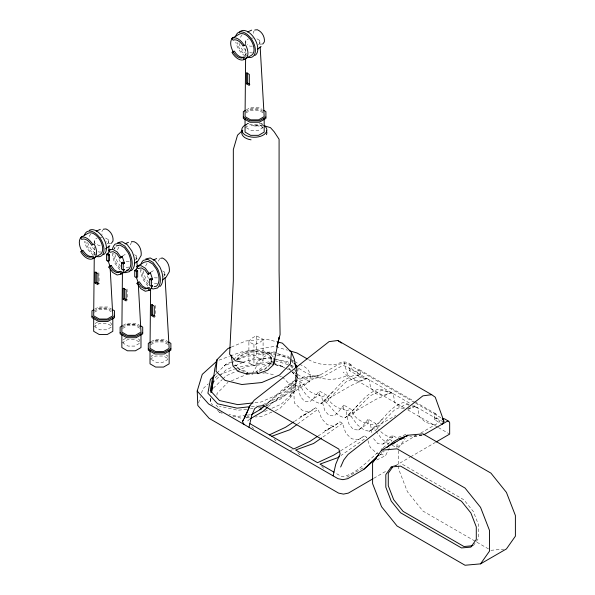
<?xml version="1.0" encoding="UTF-8"?>
<svg xmlns="http://www.w3.org/2000/svg" width="595" height="595" viewBox="0 0 595 595"><rect width="100%" height="100%" fill="white"/><g stroke="black" fill="none" stroke-linecap="round" stroke-linejoin="round"><path stroke-width="0.45" stroke-dasharray="2.98 2.23" d="M349.421 370.573L349.436 364.943L351.095 364.906L351.861 366.349L351.861 369.16L360.406 374.091L360.406 371.28L359.633 369.837L357.982 369.882L357.967 375.505L349.421 370.573L351.861 369.16M442.806 424.488L434.268 419.557L434.283 413.934L435.934 413.889L436.708 415.332L436.708 418.151L442.918 421.736M94.278 255.255L94.367 246.992M94.404 243.318L94.441 239.651L97.163 238.074M245.638 56.971L245.72 48.708M245.772 44.119L245.809 40.453L248.532 38.876M216.9 395.236L217.056 393.444L227.922 382.354M275.299 410.61L279.531 408.817L290.397 397.728L291.424 386.029M392.068 445.454L396.798 447.202L397.363 441.17M236.46 359.64C243.809 350.738 257.293 348.975 267.572 353.4L271.558 357.721L270.956 363.872L265.534 368.937L257.561 371.786M296.868 367.07L295.202 379.796L281.814 392.797L261.041 402.012L253.894 402.822M296.987 367.77L296.987 371.793L295.202 385.434L281.814 398.434L266.024 405.44M298.154 368.424L296.303 382.578L282.536 395.943L261.175 405.418M210.816 398.665L210.154 402.227L212.608 404.912M290.397 397.728L294.822 391.034L297.292 377.632L295.975 369.421M377.922 429.032L375.482 423.402L368.156 419.17L368.156 423.402C360.54 422.435 353.237 416.768 351.08 409.308L343.754 405.083L343.754 409.308C336.13 408.349 328.827 402.674 326.677 395.221L319.351 390.997L319.351 395.221L313.253 398.747L309.764 401.811L304.603 401.432L300.341 396.374L297.998 386.415L294.339 384.303L293.729 387.471L294.265 402.889L302.148 410.178L309.326 412.261L315.581 407.776L318.02 409.181L321.716 418.739L327.161 424.622L333.728 426.355L339.983 421.862L342.423 423.276L345.874 433.361L351.727 438.805L358.123 439.75L364.385 435.957L366.825 437.362L340.898 455.584M248.896 341.872L249.119 340.838L252.035 338.139L255.515 336.168L256.69 336.004L263.124 339.306L262.983 361.128L260 363.359L255.716 365.352L253.953 365.598L248.896 363.01L248.896 341.872L253.953 344.468L255.716 344.215L260 342.229L262.983 339.99L263.124 339.306M248.896 363.01L249.119 361.968L252.035 359.276L255.515 357.305L256.69 357.134L263.124 360.436M198.604 402.837L200.456 396.694M201.519 393.183L202.843 388.803L208.309 383.864M376.724 460.032L385.575 455.599L389.732 447.113M117.475 249.699L119.394 246.196M131.621 242.291L130.141 244.984L130.141 246.345M145.641 265.965L147.567 262.454M159.787 258.557L158.315 261.25L158.315 262.611M290.68 359.306L273.76 351.734L271.908 351.816L271.022 353.326L271.022 361.782L255.813 371.674M252.429 373.482L257.226 365.122L256.787 362.586L258.364 360.622L271.908 351.816M90.745 234.051L89.302 236.103L89.302 238.327M103.448 229.179L101.976 231.276L101.976 234.69M242.113 34.852L240.67 36.905L240.67 39.129M254.325 30.68L253.344 32.078L253.344 33.781M398.479 447.998L405.321 438.255M473.345 545.682L478.759 537.977L478.759 525.474L473.345 511.522L463.966 499.852L403.068 464.695L401.365 464.844M313.253 398.747L319.351 390.997M343.754 405.083L337.655 412.833L334.167 415.905L329.005 415.526L324.744 410.461L323.011 404.377L321.791 396.634L316.912 393.816M368.156 419.17L362.058 426.92L358.569 429.992L353.408 429.612L349.146 424.547L347.413 418.471L346.193 410.721L341.314 407.902M405.924 434.41L396.835 437.838L392.559 435.376L388.29 438.545L386.46 441.014L382.972 444.078L377.81 443.699L373.548 438.641L373.05 436.901M326.677 402.265L335.394 392.194L346.052 381.893L357.959 376.509L369.287 379.848L370.603 387.91L376.085 393.771L382.659 395.504L391.398 392.611L379.305 388.832C364.229 393.548 356.963 408.505 345.189 417.816C335.297 416.307 331.475 405.976 324.23 400.859L320.787 403.73C310.188 400.792 301.806 392.157 299.218 381.484L308.314 378.056L316.012 378.1L323.174 376.665L341.225 366.245L343.635 365.747L345.955 366.371L410.498 403.641M409.152 404.466L403.105 402.57C388.059 407.278 381.975 423.365 369.339 431.353L363.902 429.858L357.335 424.823L351.08 416.359L359.796 406.281L370.149 395.801L381.752 390.246L393.228 393.667L394.797 402.51L400.658 407.954L404.28 408.512M324.23 400.859L343.546 380.443L354.903 374.746L366.847 378.435L351.615 385.248L329.637 397.936L320.787 403.73L333.431 391.064M357.833 405.15L345.189 417.816L354.04 412.023L376.018 399.334L391.398 392.611M215.003 374.924L216.513 373.504M216.967 373.013L226.078 364.214L231.061 362.005M212.683 382.853L219.704 376.047M220.336 375.423L226.078 369.852L231.894 367.271M213.27 388.245L222.262 379.528M222.902 378.911L226.115 375.795L236.141 371.339M294.822 391.034L281.338 404.102L271.313 408.557M381.239 452.564L382.548 451.308M226.078 364.214L224.166 366.022L234.013 361.648M382.235 419.237L369.339 431.353L378.189 425.559L395.779 415.407M233.694 359.707C242.195 349.414 257.791 347.83 269.572 352.954L273.819 357.55M237.137 359.715C244.448 351.228 257.62 349.867 267.572 354.107L271.558 358.428L271.558 357.721M270.956 363.173L265.534 368.231L256.765 371.362L256.765 372.068M215.137 377.691L217.874 375.222M264.745 405.433C275.143 396.82 284.313 386.363 296.213 379.744C303.621 374.999 312.159 377.304 320.177 374.939C312.628 377.423 304.462 375.943 297.515 380.503C285.533 387.226 275.745 397.163 264.968 405.559M377.699 452.535C367.234 461.817 357.134 472.467 343.508 476.848L341.069 476.268L335.535 473.07M381.12 449.478L382.496 448.258M379.342 455.495L384.132 451.218M268.434 406.556L284.879 391.904L294.339 384.303M383.165 447.715L391.949 440.657L388.29 438.545M297.522 424.131L318.02 409.181M342.423 423.276L322.274 437.504M358.569 429.992L368.156 423.402M382.972 444.078L392.559 437.489L392.559 435.376M294.413 421.424L315.581 407.776M318.08 436.001L339.983 421.862M396.798 447.202L416.017 435.421M299.419 364.311C308.217 367.717 311.542 372.113 309.735 381.626L290.717 393.987L295.931 384.965L295.559 379.513L296.451 372.388L294.659 370.425M340.585 450.824L364.385 435.957M373.883 478.239L386.646 470.801M395.422 465.692L409.784 457.324M410.58 456.863L435.309 442.449M258.394 44.573L259.755 43.785L259.755 40.453L255.672 38.087M246.263 109.926L249.937 107.807L259.294 107.807L262.231 109.502M245.854 111.57L250.651 108.803L258.58 108.803L264.18 112.038M245.854 112.983L250.651 110.209L258.58 110.209L263.384 112.983M248.212 123.225L246.657 124.117L246.657 127.925L251.321 130.617L257.91 130.617L262.574 127.925L262.574 124.117L261.019 123.225M245.051 127.531L250.651 124.296L258.58 124.296L263.384 127.07M107.026 243.772L108.387 242.983L108.387 239.651L104.304 237.293M122.615 255.91L126.698 253.552M135.199 260.037L136.56 259.249L136.56 255.91L134.515 254.734M150.78 272.175L154.864 269.818M94.895 309.125L98.569 307.005L107.926 307.005L111.6 309.125M94.166 310.962L99.283 308.002L107.212 308.002L112.812 311.237M94.486 312.182L99.283 309.407L107.212 309.407L111.213 311.721M163.365 276.296L164.726 275.515L164.726 272.175L162.688 271M97.625 321.977L95.289 323.323L95.289 327.124L99.953 329.816L106.542 329.816L111.206 327.124L111.206 323.323L108.878 321.977M93.683 326.737L99.283 323.502L107.212 323.502L111.213 325.807M123.068 325.391L126.742 323.271L136.091 323.271L139.766 325.391M122.652 327.034L127.456 324.268L135.377 324.268L140.985 327.495M122.652 328.447L127.456 325.673L135.377 325.673L140.182 328.447M125.79 338.235L123.463 339.581L123.463 343.389L128.118 346.082L134.715 346.082L139.371 343.389L139.371 339.581L137.043 338.235M121.856 342.995L127.456 339.76L135.377 339.76L140.182 342.534M151.234 341.649L154.908 339.529L164.265 339.529L167.939 341.649M150.825 343.3L155.622 340.526L163.551 340.526L169.151 343.761M150.825 344.706L155.622 341.939L163.551 341.939L168.348 344.706M153.183 354.947L151.628 355.847L151.628 359.655L156.292 362.34L162.881 362.34L167.545 359.655L167.545 355.847L165.99 354.947M150.022 359.261L155.622 356.026L163.551 356.026L168.348 358.8M246.456 417.504L250.339 415.258M266.382 405.998L338.585 364.311L343.464 363.314L348.343 364.311L414.938 402.763M249.848 418.999L247.297 421.297L248.338 422.725M357.967 375.505L360.406 374.091M434.268 419.557L436.708 418.151M420.814 433.041L438.686 422.725L439.69 421.32L438.686 419.914L413.637 405.455M346.855 477.272L364.757 466.941M306.254 413.607L300.475 416.693L309.326 412.261M330.656 427.693L324.877 430.78L333.728 426.355M290.182 450.817L292.338 449.701M297.998 386.415L303.495 383.954C306.157 389.978 312.829 394.403 319.351 395.221M236.974 370.968L246.999 366.52L269.684 363.515L274.064 364.445M264.634 411.524L270.48 408.929M236.877 359.425L246.851 354.999L269.438 352.039L276.43 353.594M238.119 359.834L245.504 356.554L268.977 353.475L276.05 355.051M235.218 365.799L241.868 362.846M242.693 362.481L246.851 360.637L269.438 357.677L274.682 358.845M231.306 347.108L245.698 341.002L265.63 339.031L277.084 341.85M231.306 380.919L245.698 374.82M271.915 412.045L261.755 416.351L255.411 416.983M407.895 409.434L415.206 406.355L412.618 405.545M219.02 360.146L229.477 356.293M230.347 355.966L240.797 352.114L274.548 346.387L287.474 350.18M218.744 374.902L234.423 369.116M235.293 368.796L241.392 366.542L273.313 361.128M258.364 360.622C267.78 355.951 277.776 360.763 287.273 362.452L289.356 364.646M366.847 378.435L358.257 381.41L351.072 379.327L343.129 372.076M351.095 364.906C346.498 360.005 340.667 362.31 335.439 364.616C325.986 365.412 316.339 364.281 308.061 359.373M404.682 408.111L347.636 375.177C330.991 383.701 311.839 377.832 297.552 367.398M407.82 408.668L415.206 406.355M321.791 396.634L326.677 395.221M346.193 410.721L351.08 409.308M365.717 421.989L370.596 424.808L375.482 423.402M129.078 267.021L126.579 267.579L124.266 266.248M157.251 283.287L154.745 283.845L152.439 282.506M422.019 435.123L416.634 436.195L409.791 436.157M422.13 435.034L416.247 435.964L413.458 435.83M245.936 415.303L237.769 416.381L229.001 414.44M246.843 415.184L250.473 414.7M251.35 406.534L256.713 405.924M246.746 409.263L237.814 410.275L219.458 406.192M250.317 408.862L253.001 408.557M258.356 407.954L261.041 407.649M265.623 372.797L262.901 373.065L265.63 372.842L275.314 375.185M246.605 374.731L252.942 374.099M246.352 417.883L249.982 417.519M262.886 43.948L260.327 44.179L258.855 43.323M111.518 243.154L108.959 243.377L106.007 241.674M393.689 465.535L397.103 465.231M490.92 550.308L503.697 549.17M234.423 365.196L235.858 365.092L239.845 369.406L247.327 371.711M232.995 366.014L235.858 365.791L239.845 370.112L246.494 372.158M263.332 125.508L253.418 125.991L257.546 125.82M250.718 38.087L253.195 38.087M252.369 46.142L249.893 46.142L247.17 44.573M249.937 109.212L259.294 109.212M99.35 237.293L101.827 237.293M100.176 245.341L98.525 245.341L94.441 242.983L94.441 239.651M129.174 261.607L126.698 261.607L124.653 260.432M157.34 277.872L154.864 277.872L153.503 277.084M98.569 308.411L107.926 308.411M126.742 324.677L136.091 324.677M154.908 340.942L164.265 340.942M392.559 437.489C386.958 437.161 382.444 433.346 378.569 429.627M274.935 364.638L284.581 366.78M269.684 363.515L274.064 364.49M274.942 364.683L284.589 366.825M217.517 410.282L219.354 412.298L221.987 412.885M277.307 353.787L287.794 356.122L293.923 362.816M276.928 355.245L288.419 357.803M275.559 359.038L287.794 361.76L290.241 364.438M279.717 376.263L281.48 376.702M233.017 416.165L241.823 418.33M379.394 453.955L376.739 453.241L370.276 447.455L367.688 439.884M380.272 454.186L385.575 455.599M434.439 424.785L425.67 422.39L419.207 416.604L417.653 407.768L412.342 406.184M275.143 360.823L289.795 365.122M290.658 365.375L294.101 366.386M408.802 405.128L406.154 404.332L394.552 409.896L384.199 420.375L375.482 430.445L373.043 429.032M219.354 412.298L223.452 413.666M271.022 361.782L272.666 362.511M273.484 362.883L284.968 368.022M285.786 368.387L289.884 370.224M98.874 272.726L99.172 283.964M127.04 288.992L127.337 300.23M359.633 369.837L414.246 401.365M415.05 401.833L435.934 413.889M415.741 403.224L442.821 418.865M407.895 409.97L437.623 427.128M438.426 427.589L448.868 433.621M135.653 257.843L137.133 258.699M163.826 274.109L165.298 274.957M299.218 381.484L303.495 383.954M348.633 414.946L351.08 416.359M488.525 548.925L422.941 511.06L407.434 491.768L398.479 468.681L398.479 465.982M291.528 359.685L293.893 361.076M294.681 361.537L298.63 363.843M293.112 371.882L309.735 381.626M388.914 444.294L381.737 438.917L376.003 431.152M251.745 426.756L253.634 428.623M282.365 376.962L291.431 386.073M216.022 405.098L219.905 409.003M291.461 361.12L293.893 363.776M290.858 365.107L296.987 371.793M290.479 365.851L294.064 369.77M290.546 370.239L288.092 367.554L290.553 370.283M274.057 438.835L276.853 442.033M321.687 466.056L324.483 469.314M297.842 452.616L300.081 455.22M148.519 278.341L147.017 275.388M148.757 282.573L145.782 278.475A19.3 11.141 60 0 1 143.202 270.792M148.148 284.447L144.28 279.114A16.712 9.646 60 0 1 141.751 269.654M147.805 286.031L143.335 279.881A19.3 11.141 60 0 1 140.427 269.357M120.346 262.075L118.844 259.13M120.584 266.307L117.609 262.209A19.3 11.141 60 0 1 115.028 254.534M119.982 268.181L116.114 262.856A16.712 9.646 60 0 1 113.578 253.396M119.632 269.766L115.17 263.615A19.3 11.141 60 0 1 112.262 253.091M343.947 361.775L347.636 375.177M370.596 424.808L371.823 432.558M259.755 40.453L260.045 45.042M164.726 272.175L165.008 276.764M136.56 255.91L136.843 260.498M108.387 239.651L108.677 244.24M398.479 450.698L398.479 465.082M256.69 336.004L256.69 357.134M253.953 344.468L253.953 365.598M245.809 40.453L245.809 43.785M235.858 365.092L235.858 365.791M155.503 305.421L155.503 316.488M247.646 55.595A12.197 7.043 60 0 1 237.078 42.446M252.392 52.695A10.517 6.069 60 0 1 249.781 52.68M245.928 50.456A10.517 6.069 60 0 1 243.058 47.072M245.028 55.96A14.087 8.137 60 0 1 235.791 42.104M246.717 54.048A14.087 8.137 60 0 1 238.915 43.182M251.045 125.82A12.562 7.252 0 0 1 263.176 127.694M246.085 124.519A12.562 7.252 0 0 1 249.298 123.351M259.294 123.351A12.562 7.252 0 0 1 263.176 124.876M114.158 249.037A16.712 9.646 60 0 1 114.976 247.289M114.768 248.985A19.3 11.141 60 0 1 115.028 247.386M96.278 254.794A12.197 7.043 60 0 1 85.71 241.652M101.024 251.893A10.517 6.069 60 0 1 96.085 250.815M94.56 249.655A10.517 6.069 60 0 1 91.228 245.512M93.66 255.158A14.087 8.137 60 0 1 84.423 241.302M95.349 253.247A14.087 8.137 60 0 1 87.547 242.388M210.667 398.561L210.154 402.227L210.66 398.59M297.292 377.632L291.156 370.916L297.299 377.669"/><path stroke-width="0.89" d="M94.248 258.007L93.683 315.811L99.283 319.046L107.212 319.046L112.812 315.811L110.201 269.022M122.436 272.436L121.856 332.077L127.456 335.312L135.377 335.312L140.985 332.077L138.315 284.365M150.595 289.616L150.022 348.335L155.622 351.571L163.551 351.571L169.151 348.335L165.068 277.687M245.616 58.808L245.051 116.613L250.651 119.848L258.58 119.848L264.18 116.613L260.156 46.871M230.458 347.465L227.922 348.544L217.056 359.625L216.022 371.287L225.089 380.398L241.823 384.519L261.755 382.54L279.531 374.999L290.397 363.917L291.431 352.255L282.365 343.144L277.962 342.066M274.325 359.112L273.73 364.512L267.668 370.172L257.866 373.667L257.137 372.604M211.56 392.135L213.084 381.12M211.552 392.231L214.84 368.61L217.056 359.625M212.683 377.215L210.266 390.521L219.458 400.554L237.814 404.637L253.001 402.919M210.913 392.611L212.683 382.853M273.73 363.805L279.196 337.216L276.965 346.439L280.096 334.554L279.085 270.279L279.085 139.252L274.154 131.755L270.465 127.642L264.128 125.746M231.083 355.141L232.995 366.014L237.851 371.265L246.955 374.069L247.327 372.418M249.008 427.299L251.655 415.637L254.69 408.587L257.843 406.355L263.444 405.53L338.853 449.069L340.117 453.851L335.766 464.197L333.118 475.859M373.08 478.707L348.35 493.114L343.471 494.11L338.592 493.114L209.195 418.404L197.808 405.47L197.213 391.034L202.248 374.367L216.595 361.41M244.456 418.092L249.878 405.805L254.214 400.197L329.05 341.642L337.826 340.496L431.695 394.686L435.265 397.229L443.937 421.327L442.211 424.146M244.486 418.032L249.878 405.805M340.645 467.015L343.746 460.002L348.082 454.394L422.919 395.839L431.695 394.686M244.129 424.48L242.403 421.669L246.776 412.818M107.777 253.537L109.487 254.526L109.487 260.714L108.268 261.421L106.557 260.432L106.557 254.243L107.777 253.537L110.015 249.469L108.796 250.175L109.889 252.332L113.065 251.626L116.724 253.738L119.892 258.111L122.213 256.512L124.444 263.161L123.225 263.868L121.521 262.878L121.521 269.066L123.225 270.056L124.444 269.349L122.213 273.425L121.112 271.261L117.944 271.967L114.285 269.855L111.109 265.489L108.796 267.081L112.663 272.406L117.126 274.987L120.993 274.124L128.312 269.899A16.712 9.646 60 0 0 128.312 252.994L124.444 247.669L119.982 245.088L116.114 245.951M135.95 269.803L137.653 270.792L137.653 276.98L136.434 277.679L134.73 276.697L134.73 270.509L135.95 269.803L138.181 265.734M150.386 289.683L149.286 287.526L146.11 288.233L142.45 286.121L139.282 281.755L136.962 283.346L140.829 288.672L145.292 291.252L149.159 290.39L150.386 289.683L152.618 285.615L151.398 286.321L149.687 285.332L149.687 279.144L150.907 278.438L152.618 279.427L151.398 280.133L149.687 279.144M242.403 421.669L243.697 419.549M111.518 243.154L112.998 241.049C113.615 236.074 110.633 230.905 106.007 228.949L103.448 229.179M262.886 43.948L264.358 41.851C264.983 36.868 262.001 31.706 257.375 29.75L254.816 29.981M381.551 450.199L372.596 462.94L372.596 483.623L381.551 506.709L397.066 526.002L465.045 565.25L480.552 563.867L506.434 548.925L515.389 536.184L515.389 515.501L506.434 492.415L490.92 473.114L422.941 433.874L407.434 435.257L381.551 450.199L397.066 448.809L465.045 488.056L480.552 507.356L489.507 530.442L489.507 551.126L480.552 563.867M406.378 436.752L407.434 435.257M392.707 466.934L388.275 473.233L388.275 485.743L393.689 499.696L403.068 511.365L463.966 546.522L472.49 545.756M214.602 375.363L210.414 379.372L207.9 393.191L217.644 403.827L237.063 408.148L249.565 406.735M197.213 391.034L208.6 403.975L337.997 478.678L342.876 479.674L347.755 478.678L363.59 469.544L378.621 455.078M242.782 130.186L237.531 135.169L233.329 149.553L233.329 280.58L229.625 354.211L235.352 360.778L244.21 362.63M264.061 406.043L259.955 409.71L264.247 406.154M363.59 469.544L376.598 457.934M267.75 407.166L262.945 411.435L250.621 418.553M386.616 447.626L393.659 441.646L398.538 438.827L407.895 435.547M119.892 258.111L122.213 256.512M108.796 267.081L111.109 265.489M154.165 286.678L156.485 286.165A16.712 9.646 60 0 0 156.485 269.252L152.618 263.927L148.148 261.354L144.28 262.209L136.962 266.441L138.062 268.598L141.231 267.891L144.89 270.004L148.066 274.369L150.386 272.778L152.618 279.427M150.386 272.778L148.066 274.369M392.938 444.026L394.961 442.397M134.299 263.615L137.958 260.937L141.164 255.434C141.729 250.093 139.394 243.898 134.18 241.726L131.473 241.637M162.472 279.881L166.124 277.196L169.33 271.699C169.902 266.352 167.567 260.156 162.346 257.985L160.643 258.364M296.816 424.644L289.81 429.754L271.811 436.276M257.501 49.221L261.16 46.596M105.404 248.948L109.792 245.795M321.553 438.002L313.602 443.491L295.603 450.013L317.566 462.694L333.736 455.108L339.827 451.3M339.447 456.581L338.005 457.577L320.006 464.107L333.951 472.155M293.677 421.914L285.541 427.284L269.371 434.871M317.336 436.492L309.943 441.378L293.774 448.957L249.922 423.64M436.113 441.988L449.671 434.09L449.671 422.814L448.749 421.282L444.48 418.821L442.821 418.865M231.991 38.34L239.309 34.116A12.197 7.043 60 0 1 251.514 41.159A12.197 7.043 60 0 1 251.514 55.246L244.195 59.478A12.197 7.043 60 0 1 231.991 52.434L234.311 51.096A10.003 5.771 60 0 0 244.314 56.867L245.415 58.771A12.197 7.043 60 0 0 245.415 44.684L243.095 46.023A10.003 5.771 60 0 0 233.091 40.244L231.991 38.34A12.197 7.043 60 0 1 244.195 45.384M246.397 83.783L249.32 85.464L249.32 74.397L246.397 72.754L246.397 83.783L247.617 83.077L249.803 84.341M245.534 110.35L243.325 111.622L243.325 118.435L249.937 122.25L259.294 122.25L265.906 118.435L265.906 111.622L263.704 110.35M265.906 117.022L259.294 120.844L249.937 120.844L243.325 117.022M80.623 237.546L87.941 233.314A12.197 7.043 60 0 1 100.146 240.358A12.197 7.043 60 0 1 100.146 254.452L92.827 258.676A12.197 7.043 60 0 1 80.623 251.633L82.943 250.294A10.003 5.771 60 0 0 92.946 256.066L94.047 257.97A12.197 7.043 60 0 0 94.047 243.883L91.727 245.222A10.003 5.771 60 0 0 81.723 239.45L80.623 237.546A12.197 7.043 60 0 1 92.827 244.59M106.557 254.243L108.268 255.233L109.487 254.526M121.521 262.878L122.741 262.179L124.444 263.161M95.029 282.982L97.952 284.67L97.952 273.596L95.029 271.952L95.029 282.982L96.249 282.275L98.435 283.54M134.73 270.509L136.434 271.491L137.653 270.792M136.962 283.346L138.181 282.64L136.225 276.824M93.43 309.973L91.957 310.821L91.957 317.633L98.569 321.449L107.926 321.449L114.538 317.633L114.538 310.821L112.336 309.549M123.195 299.248L126.118 300.929L126.118 289.862L123.195 288.211L123.195 299.248L124.415 298.541L126.609 299.806M114.538 316.22L107.926 320.043L98.569 320.043L91.957 316.22M122.332 325.815L120.131 327.086L120.131 333.892L126.742 337.715L136.091 337.715L142.711 333.892L142.711 327.086L140.502 325.815M151.368 315.506L154.284 317.195L154.284 306.12L151.368 304.476L151.368 315.506L152.588 314.8L154.046 315.647M142.711 332.486L136.091 336.301L126.742 336.301L120.131 332.486M150.498 342.073L148.296 343.352L148.296 350.158L154.908 353.98L164.265 353.98L170.877 350.158L170.877 343.352L168.675 342.073M170.877 348.752L164.265 352.567L154.908 352.567L148.296 348.752M251.112 414.812L261.562 408.78M423.811 434.774L447.098 421.327L448.749 421.282M247.542 31.981L251.67 30.152M96.174 231.18L100.302 229.358M125.166 243.719L128.468 242.306M153.339 259.985L156.634 258.565M399.84 439.579L403.975 438.017M117.609 242.686L122.079 241.689L127.233 244.671L131.696 250.822A19.3 11.141 60 0 1 131.696 270.346L129.911 270.74M108.796 250.175L112.663 249.312L117.126 251.893L120.993 257.219M145.782 258.951L150.245 257.955L155.399 260.93L159.869 267.081A19.3 11.141 60 0 1 159.869 286.604M136.962 266.441L140.829 265.578L145.292 268.159L149.159 273.484M126.765 270.242L128.312 269.899M124.794 272.748L129.256 271.751A19.3 11.141 60 0 0 129.256 252.228L124.794 246.077L119.632 243.102L115.17 244.099A19.3 11.141 60 0 0 112.589 248.792M289.2 350.686L296.957 352.961L307.265 358.911M151.487 288.159L152.96 289.006L157.43 288.017A19.3 11.141 60 0 0 157.43 268.494L152.96 262.343L147.805 259.368L143.335 260.357A19.3 11.141 60 0 0 141.015 264.113M337.826 340.496L341.396 343.032M294.532 363.486L296.987 366.163M295.722 365.769L296.935 367.093M138.062 282.454L141.231 286.827L144.89 288.939L148.066 288.233L149.159 290.39M109.889 266.196L113.065 270.561L116.724 272.674L119.892 271.967L120.993 274.124M442.211 418.508L443.937 421.327M244.195 59.478L243.095 57.574A10.003 5.771 60 0 1 233.091 51.795M92.827 258.676L91.727 256.772A10.003 5.771 60 0 1 81.723 251.001M291.431 352.255L294.369 359.328L295.685 367.584M108.059 260.558L110.015 266.374M136.902 261.421L137.296 267.847M108.788 246.077L109.011 249.744M264.18 118.725L264.18 132.105L258.58 135.34L250.651 135.34L245.051 132.105L245.051 118.896M257.866 373.667L257.866 372.961L246.955 373.363L246.955 374.069M247.617 72.962L247.617 83.077M169.151 350.455L169.151 363.835L163.551 367.07L155.622 367.07L150.022 363.835L150.022 350.455M152.588 304.692L152.588 314.8M151.398 280.133L151.398 286.321M140.985 334.36L140.985 347.569L135.377 350.805L127.456 350.805L121.856 347.569L121.856 334.36M136.434 271.491L136.434 277.679M124.415 288.426L124.415 298.541M123.225 263.868L123.225 270.056M112.812 317.931L112.812 331.311L107.212 334.546L99.283 334.546L93.683 331.311L93.683 317.931M108.268 255.233L108.268 261.421M96.249 272.168L96.249 282.275M233.21 51.728A12.197 7.043 60 0 1 233.21 37.641M239.502 32.175A14.087 8.137 60 0 1 254.125 37.961A14.087 8.137 60 0 1 254.898 55.476M235.791 36.146A14.087 8.137 60 0 1 252.459 40.616A14.087 8.137 60 0 1 247.989 57.284M251.045 139.832A12.562 7.252 0 0 1 242.165 130.945M266.426 130.945A12.562 7.252 0 0 1 266.426 134.701M264.039 125.426A12.562 7.252 0 0 1 262.551 135.474A12.562 7.252 0 0 1 245.118 134.953A12.562 7.252 0 0 1 245.415 124.876M81.842 250.926A12.197 7.043 60 0 1 81.842 236.84M84.423 235.352A14.087 8.137 60 0 1 101.09 239.815A14.087 8.137 60 0 1 96.621 256.482M89.443 230.272A14.087 8.137 60 0 1 103.53 238.409A14.087 8.137 60 0 1 103.53 254.675M391.227 466.956L385.813 474.661L385.813 487.164L391.227 501.124L400.606 512.786L461.497 547.943L470.876 547.11L476.29 539.405L476.29 526.895L470.876 512.942L461.497 501.273L400.606 466.116L391.227 466.956"/></g></svg>
